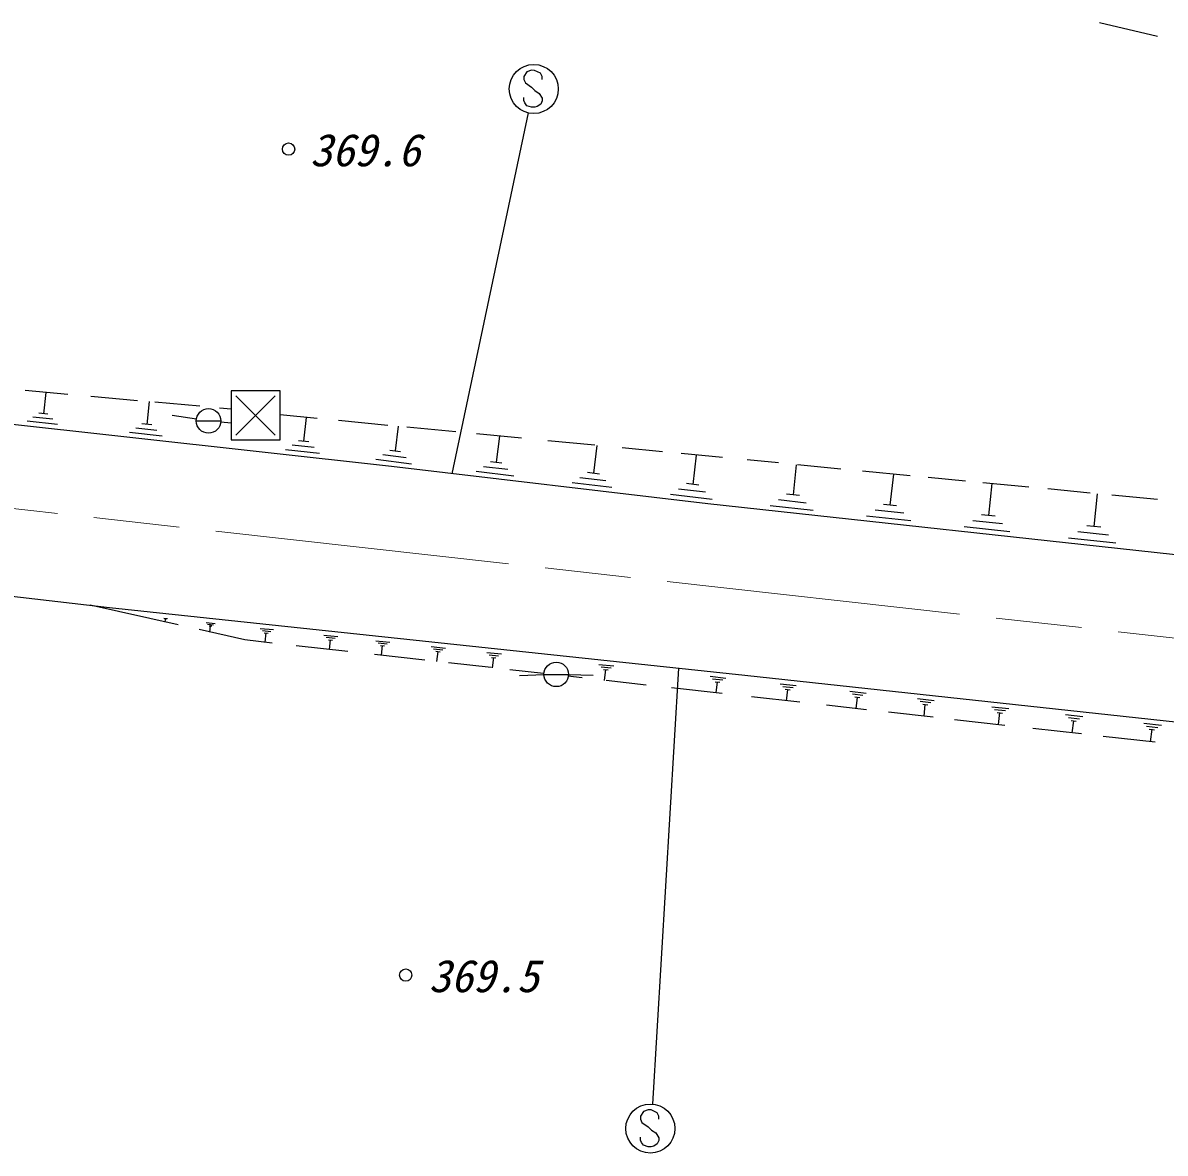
# Model space of a CAD drawing. Units: millimetres, scale not verified. Extents: x 40000 to 680000, y 20000 to 380000.
# Drawn here: x 173818 to 220375, y 269282 to 315337 of the extents above; entities that cross this region are included whole.
import ezdxf
from ezdxf.enums import TextEntityAlignment as Align

# ---------------------------------------------------------------- set-up
doc = ezdxf.new("R2010")
doc.units = ezdxf.units.MM
doc.header["$LTSCALE"] = 1000
doc.linetypes.add('CHAIN', pattern=[18.5, 12, -1.5, 3.5, -1.5])
for name, color, linetype, lineweight in [('M-BGD', 7, 'Continuous', 25), ('M-BMK', 2, 'CHAIN', 13), ('M-STR-STRC', 7, 'Continuous', 25)]:
    doc.layers.add(name, color=color, linetype=linetype, lineweight=lineweight)
doc.styles.add('ＭＳ ゴシック', font='')
doc.styles.get('ＭＳ ゴシック').set_extended_font_data('MS Gothic')

msp = doc.modelspace()

# ---------------------------------------------------------------- linework, layer by layer
at = {"layer": 'M-BGD'}
for p, q in [((220058, 314782), (217695, 315337)), ((175653, 300198), (173910, 300356)), ((182310, 300343), (182310, 298343)), ((184310, 300343), (182310, 300343)), ((184310, 298343), (184310, 300343)), ((174750, 300282), (174660, 299412)), ((178489, 299942), (176585, 300114)), ((178970, 299902), (178870, 298972)), ((181032, 299712), (179196, 299878)), ((182500, 300143), (184100, 298543)), ((184100, 300143), (182500, 298543)), ((188838, 297258), (166307, 299764)), ((174840, 299392), (174470, 299432)), ((182310, 299596), (181837, 299639)), ((175230, 298972), (173990, 299112)), ((175040, 299182), (174230, 299272)), ((179070, 298952), (178670, 298992)), ((180900, 299192), (179910, 299342)), ((180885, 299118), (181885, 299118)), ((181890, 299082), (182310, 299044)), ((185817, 299215), (184310, 299360)), ((185370, 299262), (185260, 298292)), ((188693, 298937), (186682, 299131)), ((189110, 298902), (188990, 297892)), ((179490, 298502), (178160, 298652)), ((179280, 298732), (178420, 298822)), ((191472, 298670), (189470, 298863)), ((194140, 298412), (192311, 298589)), ((193240, 298502), (193110, 297432)), ((182310, 298343), (184310, 298343)), ((185690, 298032), (184790, 298132)), ((185470, 298262), (185050, 298312)), ((197135, 298124), (195220, 298308)), ((197210, 298112), (197080, 296982)), ((199892, 297858), (198250, 298016)), ((185910, 297792), (184520, 297942)), ((189660, 297362), (188210, 297542)), ((189440, 297612), (188490, 297732)), ((189210, 297862), (188770, 297912)), ((202340, 297622), (200644, 297785)), ((201260, 297722), (201120, 296532)), ((204616, 297403), (203338, 297526)), ((201734, 295739), (188838, 297258)), ((193830, 296872), (192290, 297052)), ((193590, 297142), (192590, 297252)), ((193340, 297402), (192880, 297452)), ((205340, 297332), (205210, 296102)), ((207158, 297158), (205385, 297328)), ((209976, 296886), (208045, 297072)), ((197830, 296402), (196210, 296592)), ((197580, 296682), (196520, 296802)), ((197320, 296952), (196830, 297012)), ((209300, 296952), (209160, 295682)), ((212236, 296668), (210710, 296815)), ((214815, 296419), (212939, 296600)), ((201910, 295922), (200210, 296122)), ((201640, 296212), (200540, 296342)), ((201370, 296502), (200860, 296562)), ((205470, 296072), (204940, 296132)), ((213310, 296562), (213170, 295262)), ((217319, 296178), (215587, 296345)), ((217610, 296152), (217470, 294812)), ((222488, 293481), (201734, 295739)), ((206030, 295472), (204270, 295662)), ((205750, 295772), (204610, 295902)), ((209430, 295652), (208890, 295712)), ((220069, 295913), (218200, 296093)), ((210010, 295042), (208200, 295242)), ((209720, 295352), (208550, 295482)), ((213450, 295232), (212890, 295292)), ((214040, 294602), (212180, 294802)), ((213750, 294922), (212540, 295052)), ((217750, 294782), (217180, 294842)), ((218360, 294132), (216440, 294342)), ((218060, 294462), (216810, 294592)), ((163472, 293113), (177353, 291521)), ((180144, 290805), (176558, 291612)), ((177353, 291521), (203249, 288763)), ((179560, 291082), (179710, 291072)), ((179590, 291062), (179680, 291052)), ((179610, 291032), (179650, 291032)), ((179620, 290922), (179630, 291032)), ((182869, 290193), (181001, 290613)), ((181290, 290902), (181660, 290862)), ((181350, 290842), (181590, 290812)), ((181410, 290772), (181520, 290762)), ((181440, 290512), (181470, 290772)), ((183490, 290662), (184030, 290612)), ((183580, 290572), (183930, 290542)), ((183975, 290068), (182869, 290193)), ((183660, 290482), (183820, 290472)), ((183700, 290102), (183740, 290482)), ((186090, 290392), (186650, 290332)), ((186180, 290302), (186550, 290262)), ((186270, 290202), (186440, 290182)), ((186310, 289802), (186360, 290192)), ((188210, 290162), (188770, 290102)), ((188300, 290072), (188670, 290032)), ((187065, 289721), (184951, 289959)), ((190199, 289369), (188155, 289599)), ((188390, 289972), (188560, 289952)), ((188430, 289572), (188480, 289962)), ((190460, 289922), (191040, 289862)), ((190560, 289832), (190930, 289792)), ((190650, 289732), (190820, 289712)), ((190690, 289312), (190740, 289722)), ((192730, 289682), (193320, 289622)), ((192912, 289065), (191164, 289261)), ((192830, 289582), (193210, 289542)), ((192920, 289482), (193090, 289462)), ((192960, 289062), (193010, 289472)), ((197290, 289192), (197910, 289132)), ((195037, 288826), (193670, 288979)), ((195060, 288772), (194060, 288732)), ((195058, 288790), (196058, 288790)), ((196619, 288648), (196032, 288714)), ((196060, 288782), (197060, 288752)), ((197390, 289092), (197790, 289052)), ((197480, 288982), (197670, 288972)), ((197530, 288542), (197580, 288982)), ((201830, 288712), (202470, 288642)), ((203249, 288763), (225153, 286389)), ((199226, 288355), (197598, 288538)), ((202322, 288007), (200257, 288239)), ((201930, 288602), (202350, 288562)), ((202030, 288492), (202230, 288472)), ((202080, 288032), (202130, 288482)), ((204680, 288402), (205340, 288332)), ((204790, 288292), (205220, 288252)), ((205488, 287652), (203519, 287873)), ((204890, 288182), (205090, 288162)), ((204940, 287712), (204990, 288172)), ((207520, 288102), (208190, 288022)), ((207630, 287992), (208060, 287942)), ((207730, 287872), (207930, 287852)), ((207780, 287392), (207830, 287862)), ((210280, 287802), (210960, 287722)), ((208196, 287348), (206571, 287530)), ((210390, 287692), (210830, 287642)), ((210500, 287572), (210700, 287552)), ((210550, 287082), (210600, 287562)), ((213310, 287472), (214000, 287402)), ((213420, 287362), (213870, 287312)), ((210925, 287041), (209093, 287247)), ((213846, 286713), (211793, 286944)), ((213530, 287242), (213740, 287212)), ((213580, 286742), (213640, 287232)), ((216310, 287152), (217020, 287072)), ((216430, 287032), (216890, 286982)), ((216540, 286912), (216750, 286882)), ((216590, 286402), (216650, 286902)), ((219500, 286802), (220220, 286722)), ((216966, 286362), (214976, 286586)), ((219620, 286682), (220080, 286632)), ((219730, 286562), (219940, 286532)), ((219780, 286042), (219840, 286552)), ((219974, 286024), (217851, 286263))]:
    msp.add_line(p, q, dxfattribs=at)
for centre, radius in [((184651, 310192), 250), ((181385, 299118), 500), ((195558, 288790), 500), ((189421, 276540), 250)]:
    msp.add_circle(centre, radius, dxfattribs=at)
at = {"layer": 'M-BMK'}
msp.add_line((163300, 296673), (260705, 285821), dxfattribs=at)
at = {"layer": 'M-STR-STRC'}
for p, q in [((194357, 313339), (194233, 313155)), ((194549, 313405), (194357, 313339)), ((194670, 313402), (194549, 313405)), ((194920, 313284), (194670, 313402)), ((194233, 313155), (194235, 313023)), ((194235, 313023), (194299, 312894)), ((194299, 312894), (194554, 312712)), ((194983, 313152), (194920, 313284)), ((194983, 313023), (194983, 313152)), ((194554, 312712), (194683, 312581)), ((194683, 312581), (194862, 312465)), ((194862, 312465), (194989, 312264)), ((194235, 312175), (194233, 312296)), ((194275, 312072), (194235, 312175)), ((194359, 311962), (194275, 312072)), ((194546, 311901), (194359, 311962)), ((194923, 312022), (194781, 311930)), ((194983, 312154), (194923, 312022)), ((194989, 312264), (194983, 312154)), ((194407, 311670), (191308, 296967)), ((194680, 311901), (194546, 311901)), ((194781, 311930), (194680, 311901)), ((199494, 271277), (200560, 289049)), ((199109, 270979), (198985, 270795)), ((199301, 271045), (199109, 270979)), ((199422, 271043), (199301, 271045)), ((199673, 270924), (199422, 271043)), ((198985, 270795), (198988, 270663)), ((198988, 270663), (199051, 270534)), ((199051, 270534), (199307, 270353)), ((199736, 270792), (199673, 270924)), ((199736, 270663), (199736, 270792)), ((199307, 270353), (199436, 270221)), ((199436, 270221), (199615, 270105)), ((199615, 270105), (199741, 269905)), ((198988, 269815), (198985, 269937)), ((199027, 269713), (198988, 269815)), ((199112, 269602), (199027, 269713)), ((199299, 269542), (199112, 269602)), ((199533, 269571), (199433, 269542)), ((199675, 269663), (199533, 269571)), ((199736, 269794), (199675, 269663)), ((199741, 269905), (199736, 269794)), ((199433, 269542), (199299, 269542))]:
    msp.add_line(p, q, dxfattribs=at)
for centre in [(194640, 312642), (199393, 270282)]:
    msp.add_circle(centre, 1000, dxfattribs=at)

# ---------------------------------------------------------------- texts
at = {"layer": 'M-BGD', "style": 'ＭＳ ゴシック', "oblique": 15}
for s, p in [('369.6', (185522, 310152)), ('369.5', (190359, 276500))]:
    msp.add_text(s, height=1320, dxfattribs=at).set_placement(p, align=Align.MIDDLE_LEFT)

doc.saveas('drawing.dxf')
